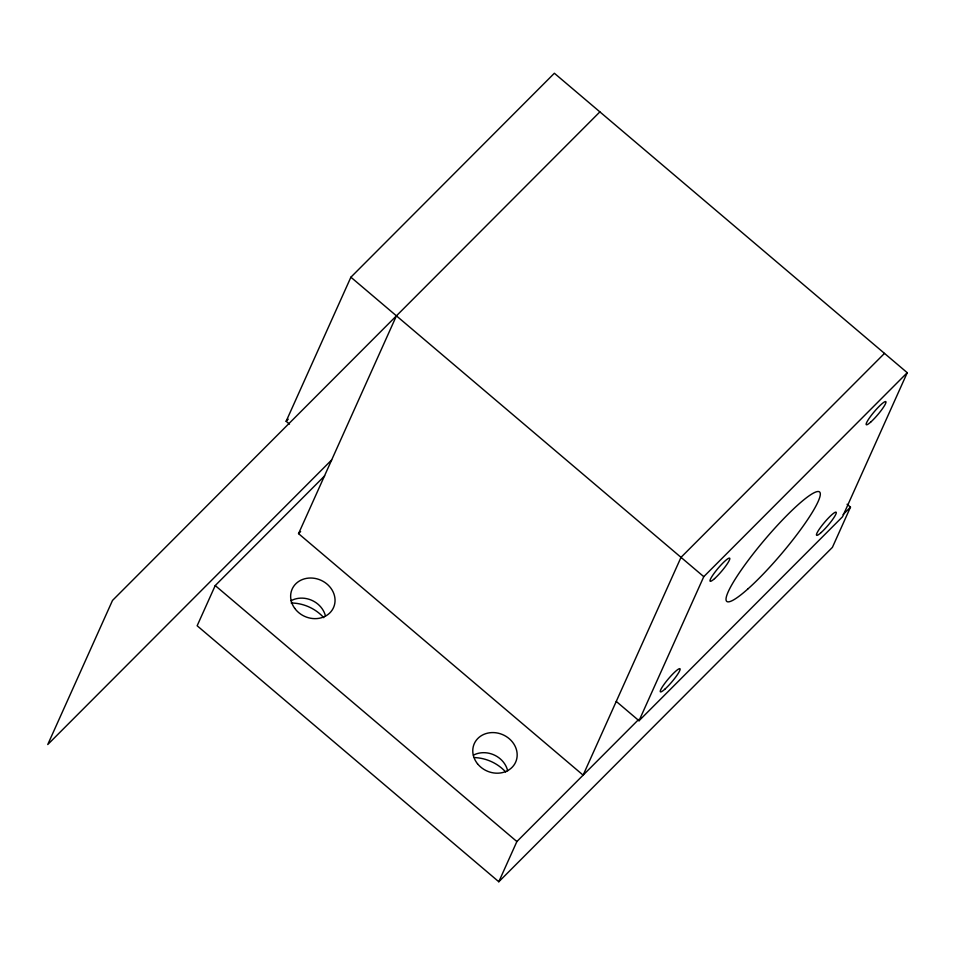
<?xml version="1.0" encoding="UTF-8"?>
<svg xmlns="http://www.w3.org/2000/svg" width="955" height="955" viewBox="0 0 955 955"><rect width="100%" height="100%" fill="white"/><g stroke="black" fill="none" stroke-linecap="round" stroke-linejoin="round"><path stroke-width="1.43" d="M289.472 424.115L286.13 421.286L350.891 277.201L554.366 73.249L907.25 372.701L842.501 516.786L639.026 720.75L616.262 701.424M324.664 475.853L215.221 585.558L197.148 625.764L498.808 881.752L832.414 547.346L850.487 507.141L847.085 504.252M884.485 353.386L681.011 557.35L583.123 775.138L298.545 533.642L396.421 315.842M498.808 881.752L516.882 841.546L638.716 719.425M639.026 720.75L703.775 576.665L907.25 372.701M286.13 421.286L288.231 419.185M599.895 111.878L112.499 600.444L47.75 744.53L331.671 459.928M298.545 533.642L300.634 531.541M843.158 514.494L850.487 507.141M350.891 277.201L703.775 576.665M215.221 585.558L516.882 841.546M291.168 602.999A39.656 34.655 24.2 0 1 323.769 617.67M474.42 757.578A39.656 34.655 24.2 0 1 505.673 771.974M473.405 755.154A22.657 19.804 24.2 0 1 507.666 770.852M290.977 600.755A22.657 19.804 24.2 0 1 325.452 615.963M477.488 763.737A22.657 19.804 24.2 0 0 515.569 762.329A22.657 19.804 24.2 0 0 491.849 732.592A22.657 19.804 24.2 0 0 477.488 763.737M294.701 608.323A22.657 19.804 24.2 0 0 333.009 608.645A22.657 19.804 24.2 0 0 310.805 578.014A22.657 19.804 24.2 0 0 294.701 608.323M714.543 578.635A15.113 2.304 -49.7 0 0 729.823 558.806A15.113 2.304 -49.7 0 0 715.343 571.675A15.113 2.304 -49.7 0 0 714.543 578.635M664.859 689.2A15.113 2.304 -49.7 0 0 680.127 669.383A15.113 2.304 -49.7 0 0 665.647 682.24A15.113 2.304 -49.7 0 0 664.859 689.2M821.181 532.52A15.113 2.304 -49.7 0 0 836.293 512.775A15.113 2.304 -49.7 0 0 821.634 525.942A15.113 2.304 -49.7 0 0 821.181 532.52M870.697 422.098A15.113 2.304 -49.7 0 0 885.977 402.27A15.113 2.304 -49.7 0 0 871.497 415.139A15.113 2.304 -49.7 0 0 870.697 422.098M747.681 589.139A71.756 10.959 -49.7 0 0 820.261 494.965A71.756 10.959 -49.7 0 0 751.466 556.085A71.756 10.959 -49.7 0 0 747.681 589.139"/></g></svg>
